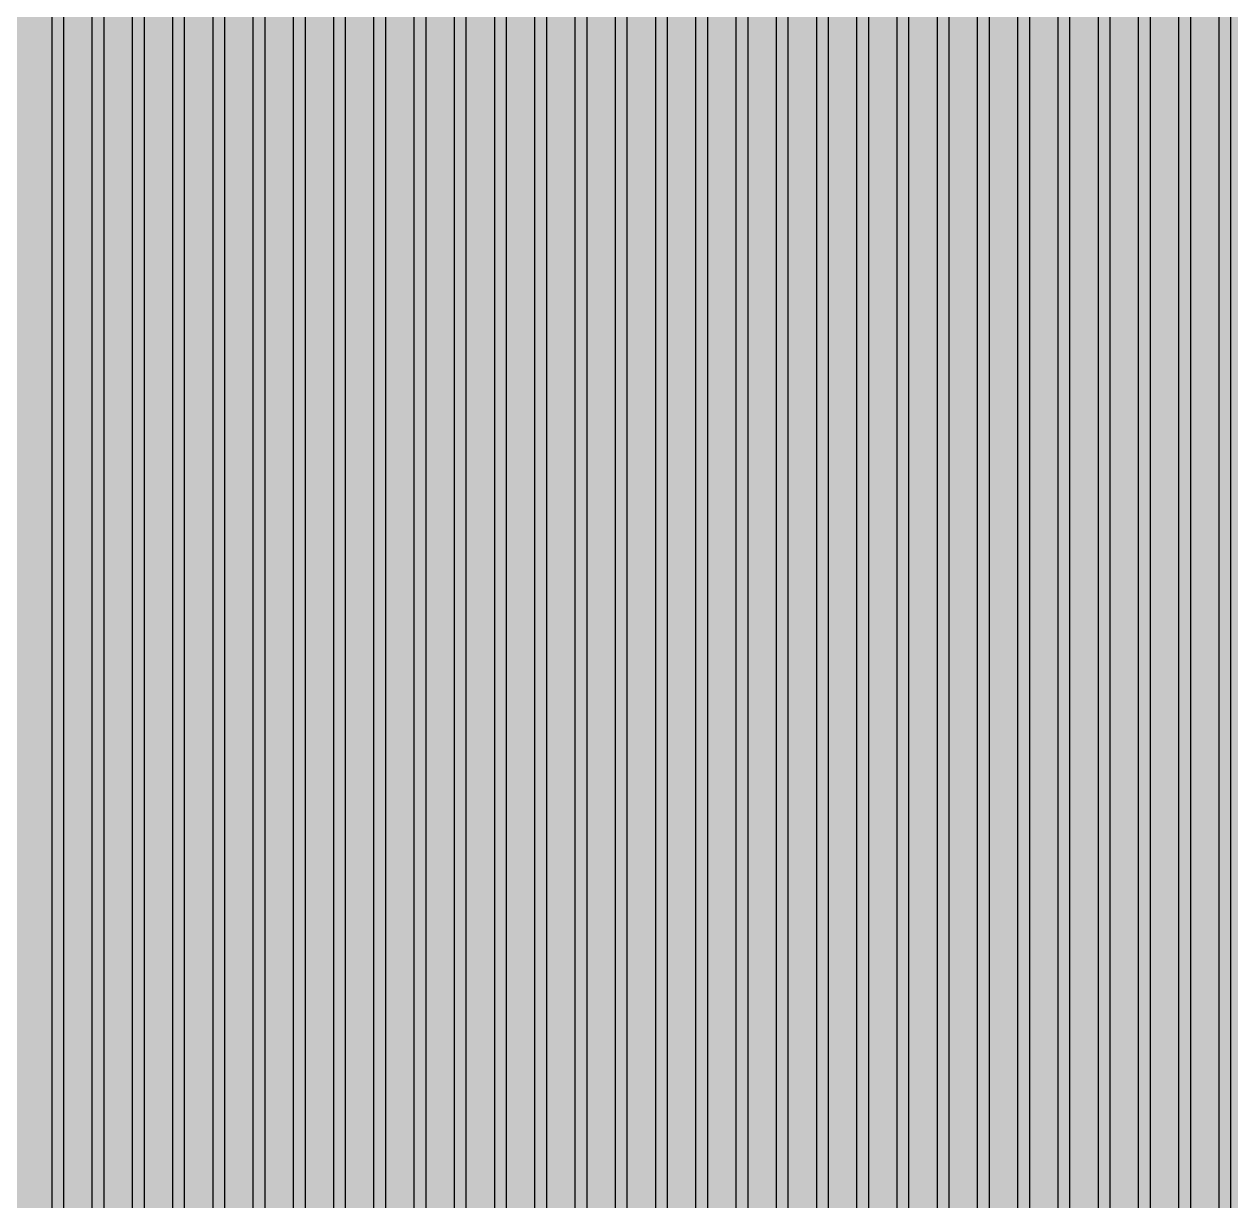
# Model space of a CAD drawing. Header units: metres. Extents: x -7231 to 10969, y -37556 to 1873.
# Drawn here: x 3693.6 to 3903.5, y -16956 to -16751.3 of the extents above; entities that cross this region are included whole.
import ezdxf

# ---------------------------------------------------------------- set-up
doc = ezdxf.new("R2010")
doc.units = ezdxf.units.M
for name, color, linetype in [('Metal1', 4, 'CONTINUOUS'), ('Metal2', 3, 'CONTINUOUS'), ('Polyimide', 7, 'CONTINUOUS')]:
    doc.layers.add(name, color=color, linetype=linetype)

msp = doc.modelspace()

# ---------------------------------------------------------------- hatches: boundary and pattern name
at = {"layer": 'Polyimide'}
msp.add_hatch(color=7, dxfattribs=at).paths.add_polyline_path([(4065.69, -468), (4066.67, -501.99), (4068.51, -535.99), (4071.41, -569.99), (4075.54, -603.99), (4081.04, -637.99), (4088.01, -671.99), (4096.52, -705.98), (4106.62, -739.98), (4118.33, -773.98), (4131.63, -807.98), (4146.49, -841.98), (4162.87, -875.98), (4180.68, -909.97), (4199.83, -943.97), (4220.22, -977.97), (4241.73, -1011.97), (4264.21, -1045.97), (4287.52, -1079.96), (4311.51, -1113.96), (4336.01, -1147.96), (4360.86, -1181.96), (4385.88, -1215.96), (4410.89, -1249.96), (4435.74, -1283.95), (4460.24, -1317.95), (4484.23, -1351.95), (4507.54, -1385.95), (4530.02, -1419.95), (4551.53, -1453.94), (4571.92, -1487.94), (4591.07, -1521.94), (4608.88, -1555.94), (4625.26, -1589.94), (4640.12, -1623.94), (4653.42, -1657.93), (4665.13, -1691.93), (4675.23, -1725.93), (4683.74, -1759.93), (4690.71, -1793.93), (4696.21, -1827.93), (4700.34, -1861.92), (4703.24, -1895.92), (4705.08, -1929.92), (4706.06, -1963.92), (4706.44, -1997.92), (4706.5, -2031.91), (4706.5, -4793.02), (4709.95, -4838.39), (4720.22, -4882.71), (4737.08, -4924.98), (4760.13, -4964.2), (4788.85, -4999.49), (4822.58, -5030.03), (4860.53, -5055.12), (4901.85, -5074.18), (4901.85, -5074.18), (4970.68, -5105.23), (5034.7, -5145.26), (5092.76, -5193.54), (5143.8, -5249.19), (5186.89, -5311.2), (5221.24, -5378.44), (5246.23, -5449.69), (5261.41, -5523.66), (5266.5, -5599), (5261.41, -5674.34), (5246.23, -5748.31), (5221.24, -5819.56), (5186.89, -5886.8), (5143.8, -5948.81), (5092.76, -6004.46), (5034.7, -6052.74), (4970.68, -6092.77), (4901.85, -6123.82), (4860.53, -6142.88), (4822.58, -6167.97), (4788.85, -6198.51), (4760.13, -6233.8), (4737.08, -6273.02), (4720.22, -6315.29), (4709.95, -6359.61), (4706.5, -6404.98), (4706.5, -9221.52), (4709.95, -9266.88), (4720.22, -9311.21), (4737.08, -9353.47), (4760.13, -9392.7), (4788.85, -9427.98), (4822.58, -9458.52), (4860.53, -9483.61), (4901.85, -9502.67), (4970.68, -9533.72), (5034.7, -9573.75), (5092.76, -9622.03), (5143.8, -9677.68), (5186.89, -9739.69), (5221.24, -9806.94), (5246.23, -9878.19), (5261.41, -9952.16), (5266.5, -10027.49), (5261.41, -10102.83), (5246.23, -10176.8), (5221.24, -10248.05), (5186.89, -10315.3), (5143.8, -10377.31), (5092.76, -10432.96), (5034.7, -10481.24), (4970.68, -10521.27), (4901.85, -10552.32), (4860.53, -10571.38), (4822.58, -10596.46), (4788.85, -10627), (4760.13, -10662.29), (4737.08, -10701.52), (4720.22, -10743.78), (4709.95, -10788.1), (4706.5, -10833.47), (4706.5, -13650.01), (4709.95, -13695.38), (4720.22, -13739.7), (4737.08, -13781.96), (4760.13, -13821.19), (4788.85, -13856.48), (4822.58, -13887.02), (4860.53, -13912.11), (4901.85, -13931.17), (4970.68, -13962.22), (5034.7, -14002.25), (5092.76, -14050.53), (5143.8, -14106.18), (5186.89, -14168.19), (5221.24, -14235.43), (5246.23, -14306.68), (5261.41, -14380.65), (5266.5, -14455.99), (5261.41, -14531.33), (5246.23, -14605.29), (5221.24, -14676.55), (5186.89, -14743.79), (5143.8, -14805.8), (5092.76, -14861.45), (5034.7, -14909.73), (4970.68, -14949.76), (4901.85, -14980.81), (4860.53, -14999.87), (4822.58, -15024.96), (4788.85, -15055.5), (4760.13, -15090.79), (4737.08, -15130.01), (4720.22, -15172.27), (4709.95, -15216.6), (4706.5, -15261.97), (4706.5, -15455.99), (4720.95, -15750.04), (4764.14, -16041.26), (4835.68, -16326.84), (4934.86, -16604.04), (5060.74, -16870.18), (5212.09, -17122.7), (5387.47, -17359.17), (5585.18, -17577.31), (5803.32, -17775.02), (6039.79, -17950.4), (6292.31, -18101.75), (6558.45, -18227.63), (6835.65, -18326.81), (7121.23, -18398.34), (7412.45, -18441.54), (7706.5, -18455.99), (9969.01, -18455.99), (10047.42, -18459.84), (10125.08, -18471.36), (10201.23, -18490.44), (10275.15, -18516.89), (10346.12, -18550.45), (10413.46, -18590.81), (10476.52, -18637.58), (10534.69, -18690.3), (10587.41, -18748.47), (10634.18, -18811.53), (10674.54, -18878.87), (10708.11, -18949.84), (10734.56, -19023.76), (10753.63, -19099.92), (10765.15, -19177.58), (10769.01, -19255.99), (10769.01, -20895.8), (10730.24, -20951.41), (10694.6, -21009.08), (10662.21, -21068.63), (10633.17, -21129.89), (10607.55, -21192.66), (10585.45, -21256.74), (10566.93, -21321.96), (10552.05, -21388.09), (10540.84, -21454.95), (10533.35, -21522.33), (10529.6, -21590.02), (10529.6, -21657.81), (10533.35, -21725.5), (10540.84, -21792.87), (10552.05, -21859.73), (10566.93, -21925.87), (10585.45, -21991.08), (10607.55, -22055.17), (10633.17, -22117.94), (10662.21, -22179.19), (10694.6, -22238.74), (10730.24, -22296.41), (10769.01, -22352.03), (10769.01, -32454.24), (10728.74, -32510.49), (10691.72, -32568.92), (10658.05, -32629.35), (10627.85, -32691.58), (10601.2, -32755.42), (10578.21, -32820.67), (10558.93, -32887.1), (10543.44, -32954.52), (10531.77, -33022.71), (10523.97, -33091.44), (10520.07, -33160.51), (10520.07, -33229.69), (10523.97, -33298.75), (10531.77, -33367.49), (10543.44, -33435.67), (10558.93, -33503.09), (10578.21, -33569.53), (10601.2, -33634.77), (10627.85, -33698.61), (10658.05, -33760.85), (10691.72, -33821.28), (10728.74, -33879.71), (10769.01, -33935.96), (10769.01, -36556), (10765.15, -36634.41), (10753.63, -36712.07), (10734.56, -36788.23), (10708.11, -36862.15), (10674.54, -36933.12), (10634.18, -37000.46), (10587.41, -37063.51), (10534.69, -37121.69), (10476.52, -37174.41), (10413.46, -37221.18), (10346.12, -37261.54), (10275.15, -37295.1), (10201.23, -37321.55), (10125.08, -37340.63), (10047.42, -37352.15), (9969.01, -37356), (-6231.01, -37356), (-6309.42, -37352.15), (-6387.08, -37340.63), (-6463.23, -37321.55), (-6537.15, -37295.1), (-6608.12, -37261.54), (-6675.46, -37221.18), (-6738.52, -37174.41), (-6796.69, -37121.69), (-6849.41, -37063.51), (-6896.18, -37000.46), (-6936.54, -36933.12), (-6970.11, -36862.15), (-6996.56, -36788.23), (-7015.63, -36712.07), (-7027.15, -36634.41), (-7031.01, -36556), (-7031.01, -33936), (-6990.74, -33879.75), (-6953.7, -33821.31), (-6920.03, -33760.88), (-6889.82, -33698.64), (-6863.18, -33634.8), (-6840.18, -33569.55), (-6820.9, -33503.11), (-6805.4, -33435.69), (-6793.74, -33367.49), (-6785.94, -33298.75), (-6782.03, -33229.68), (-6782.03, -33160.5), (-6785.94, -33091.43), (-6793.74, -33022.69), (-6805.4, -32954.5), (-6820.9, -32887.07), (-6840.18, -32820.63), (-6863.18, -32755.39), (-6889.82, -32691.54), (-6920.03, -32629.3), (-6953.7, -32568.87), (-6990.74, -32510.43), (-7031.01, -32454.18), (-7031.01, -22364.83), (-6990.74, -22308.58), (-6953.7, -22250.14), (-6920.03, -22189.71), (-6889.82, -22127.47), (-6863.18, -22063.62), (-6840.18, -21998.38), (-6820.9, -21931.94), (-6805.4, -21864.51), (-6793.74, -21796.32), (-6785.94, -21727.58), (-6782.03, -21658.51), (-6782.03, -21589.33), (-6785.94, -21520.26), (-6793.74, -21451.52), (-6805.4, -21383.32), (-6820.9, -21315.9), (-6840.18, -21249.46), (-6863.18, -21184.21), (-6889.82, -21120.37), (-6920.03, -21058.13), (-6953.7, -20997.7), (-6990.74, -20939.26), (-7031.01, -20883.01), (-7031.01, -19255.99), (-7027.15, -19177.58), (-7015.63, -19099.92), (-6996.56, -19023.76), (-6970.11, -18949.84), (-6936.54, -18878.87), (-6896.18, -18811.53), (-6849.41, -18748.47), (-6796.69, -18690.3), (-6738.52, -18637.58), (-6675.46, -18590.81), (-6608.12, -18550.45), (-6537.15, -18516.89), (-6463.23, -18490.44), (-6387.08, -18471.36), (-6309.42, -18459.84), (-6231.01, -18455.99), (-3968.5, -18455.99), (-3674.45, -18441.54), (-3383.23, -18398.34), (-3097.65, -18326.81), (-2820.45, -18227.63), (-2554.31, -18101.75), (-2301.79, -17950.4), (-2065.32, -17775.02), (-1847.18, -17577.31), (-1649.47, -17359.17), (-1474.09, -17122.7), (-1322.74, -16870.18), (-1196.86, -16604.04), (-1097.68, -16326.84), (-1026.14, -16041.26), (-982.95, -15750.04), (-968.5, -15455.99), (-968.5, -15261.97), (-971.95, -15216.6), (-982.22, -15172.27), (-999.08, -15130.01), (-1022.13, -15090.79), (-1050.85, -15055.5), (-1084.58, -15024.96), (-1122.53, -14999.87), (-1163.85, -14980.81), (-1232.68, -14949.76), (-1296.7, -14909.73), (-1354.76, -14861.45), (-1405.8, -14805.8), (-1448.89, -14743.79), (-1483.24, -14676.55), (-1508.23, -14605.29), (-1523.41, -14531.33), (-1528.5, -14455.99), (-1523.41, -14380.65), (-1508.23, -14306.68), (-1483.24, -14235.43), (-1448.89, -14168.19), (-1405.8, -14106.18), (-1354.76, -14050.53), (-1296.7, -14002.25), (-1232.68, -13962.22), (-1163.85, -13931.17), (-1122.53, -13912.11), (-1084.58, -13887.02), (-1050.85, -13856.48), (-1022.13, -13821.19), (-999.08, -13781.96), (-982.22, -13739.7), (-971.95, -13695.38), (-968.5, -13650.01), (-968.5, -12309.64), (-971.95, -12264.27), (-982.22, -12219.94), (-999.08, -12177.68), (-1022.13, -12138.46), (-1050.85, -12103.17), (-1084.58, -12072.63), (-1122.53, -12047.54), (-1163.85, -12028.48), (-1232.68, -11997.43), (-1296.7, -11957.4), (-1354.76, -11909.12), (-1405.8, -11853.47), (-1448.89, -11791.46), (-1483.24, -11724.22), (-1508.23, -11652.96), (-1523.41, -11579), (-1528.5, -11503.66), (-1523.41, -11428.32), (-1508.23, -11354.35), (-1483.24, -11283.1), (-1448.89, -11215.86), (-1405.8, -11153.85), (-1354.76, -11098.2), (-1296.7, -11049.92), (-1232.68, -11009.89), (-1163.85, -10978.84), (-1122.53, -10959.78), (-1084.58, -10934.69), (-1050.85, -10904.15), (-1022.13, -10868.86), (-999.08, -10829.63), (-982.22, -10787.37), (-971.95, -10743.05), (-968.5, -10697.68), (-968.5, -9357.31), (-971.95, -9311.94), (-982.22, -9267.62), (-999.08, -9225.35), (-1022.13, -9186.13), (-1050.85, -9150.84), (-1084.58, -9120.3), (-1122.53, -9095.21), (-1163.85, -9076.15), (-1163.85, -9076.15), (-1232.68, -9045.1), (-1296.7, -9005.07), (-1354.76, -8956.79), (-1405.8, -8901.14), (-1448.89, -8839.13), (-1483.24, -8771.89), (-1508.23, -8700.64), (-1523.41, -8626.67), (-1528.5, -8551.33), (-1523.41, -8475.99), (-1508.23, -8402.02), (-1483.24, -8330.77), (-1448.89, -8263.53), (-1405.8, -8201.52), (-1354.76, -8145.87), (-1296.7, -8097.59), (-1232.68, -8057.56), (-1163.85, -8026.51), (-1163.85, -8026.51), (-1122.53, -8007.45), (-1084.58, -7982.36), (-1050.85, -7951.82), (-1022.13, -7916.53), (-999.08, -7877.31), (-982.22, -7835.04), (-971.95, -7790.72), (-968.5, -7745.35), (-968.5, -6404.98), (-971.95, -6359.61), (-982.22, -6315.29), (-999.08, -6273.02), (-1022.13, -6233.8), (-1050.85, -6198.51), (-1084.58, -6167.97), (-1122.53, -6142.88), (-1163.85, -6123.82), (-1163.85, -6123.82), (-1232.68, -6092.77), (-1296.7, -6052.74), (-1354.76, -6004.46), (-1405.8, -5948.81), (-1448.89, -5886.8), (-1483.24, -5819.56), (-1508.23, -5748.31), (-1523.41, -5674.34), (-1528.5, -5599), (-1523.41, -5523.66), (-1508.23, -5449.69), (-1483.24, -5378.44), (-1448.89, -5311.2), (-1405.8, -5249.19), (-1354.76, -5193.54), (-1296.7, -5145.26), (-1232.68, -5105.23), (-1163.85, -5074.18), (-1163.85, -5074.18), (-1122.53, -5055.12), (-1084.58, -5030.03), (-1050.85, -4999.49), (-1022.13, -4964.2), (-999.08, -4924.98), (-982.22, -4882.71), (-971.95, -4838.39), (-968.5, -4793.02), (-968.5, -2031.91), (-968.44, -1997.92), (-968.06, -1963.92), (-967.05, -1929.92), (-965.18, -1895.92), (-962.22, -1861.92), (-958.01, -1827.93), (-952.41, -1793.93), (-945.31, -1759.93), (-936.64, -1725.93), (-926.35, -1691.93), (-914.43, -1657.93), (-900.88, -1623.94), (-885.74, -1589.94), (-869.05, -1555.94), (-850.91, -1521.94), (-831.4, -1487.94), (-810.63, -1453.94), (-788.72, -1419.95), (-765.82, -1385.95), (-742.07, -1351.95), (-717.63, -1317.95), (-692.67, -1283.95), (-667.36, -1249.96), (-641.88, -1215.96), (-616.39, -1181.96), (-591.08, -1147.96), (-566.12, -1113.96), (-541.68, -1079.96), (-517.93, -1045.97), (-495.03, -1011.97), (-473.12, -977.97), (-452.35, -943.97), (-432.84, -909.97), (-414.7, -875.98), (-398.01, -841.98), (-382.87, -807.98), (-369.32, -773.98), (-357.4, -739.98), (-347.11, -705.98), (-338.44, -671.99), (-331.34, -637.99), (-325.74, -603.99), (-321.53, -569.99), (-318.57, -535.99), (-316.7, -501.99), (-315.69, -468), (-315.31, -434), (-315.25, -400), (-315.25, 401), (-315.25, 451), (-315.25, 1644), (-270.25, 1644), (-270.03, 1637.13), (-269.35, 1630.29), (-268.23, 1623.52), (-266.67, 1616.82), (-264.68, 1610.25), (-262.26, 1603.82), (-259.42, 1597.56), (-256.18, 1591.5), (-252.55, 1585.67), (-248.55, 1580.08), (-244.19, 1574.77), (-239.5, 1569.75), (-234.48, 1565.06), (-229.17, 1560.7), (-223.58, 1556.7), (-217.75, 1553.07), (-211.69, 1549.83), (-205.43, 1546.99), (-199, 1544.57), (-192.43, 1542.58), (-185.73, 1541.02), (-178.96, 1539.9), (-172.12, 1539.22), (-165.25, 1539), (-158.38, 1539.22), (-151.54, 1539.9), (-144.77, 1541.02), (-138.07, 1542.58), (-131.5, 1544.57), (-125.07, 1546.99), (-118.81, 1549.83), (-112.75, 1553.07), (-106.92, 1556.7), (-101.33, 1560.7), (-96.02, 1565.06), (-91, 1569.75), (-86.31, 1574.77), (-81.95, 1580.08), (-77.95, 1585.67), (-74.32, 1591.5), (-71.08, 1597.56), (-68.24, 1603.82), (-65.82, 1610.25), (-63.83, 1616.82), (-62.27, 1623.52), (-61.15, 1630.29), (-60.47, 1637.13), (-60.25, 1644), (1853, 1644), (1853, 1573), (3815.25, 1573), (3815.46, 1579.54), (3816.11, 1586.05), (3817.17, 1592.51), (3818.66, 1598.88), (3820.56, 1605.14), (3822.86, 1611.27), (3825.56, 1617.23), (3828.65, 1623), (3832.1, 1628.56), (3835.91, 1633.88), (3840.07, 1638.93), (3844.54, 1643.71), (3849.32, 1648.18), (3854.37, 1652.34), (3859.69, 1656.15), (3865.25, 1659.6), (3871.02, 1662.69), (3876.98, 1665.39), (3883.11, 1667.69), (3889.37, 1669.59), (3895.74, 1671.08), (3902.2, 1672.14), (3908.71, 1672.79), (3915.25, 1673), (3921.79, 1672.79), (3928.3, 1672.14), (3934.76, 1671.08), (3941.13, 1669.59), (3947.39, 1667.69), (3953.52, 1665.39), (3959.48, 1662.69), (3965.25, 1659.6), (3970.81, 1656.15), (3976.13, 1652.34), (3981.18, 1648.18), (3985.96, 1643.71), (3990.43, 1638.93), (3994.59, 1633.88), (3998.4, 1628.56), (4001.85, 1623), (4004.94, 1617.23), (4007.64, 1611.27), (4009.94, 1605.14), (4011.84, 1598.88), (4013.33, 1592.51), (4014.39, 1586.05), (4015.04, 1579.54), (4015.25, 1573), (4065.25, 1573), (4065.25, 451), (4065.25, 401), (4065.25, -400), (4065.31, -434), (4065.69, -468)])

# ---------------------------------------------------------------- linework, layer by layer
at = {"layer": 'Metal1'}
for points in [[(3588.89, -17788.82), (3605.58, -17766.32), (3622.27, -17743.82), (3638.95, -17721.32), (3655.64, -17698.82), (3672.32, -17676.32), (3689.01, -17653.82), (3698.93, -17640.45), (3705.5, -17620.55), (3705.5, -16631.91), (3707.5, -16631.91), (3707.5, -17620.87), (3700.72, -17641.38), (3690.62, -17655.01), (3673.93, -17677.51), (3657.25, -17700.01), (3640.56, -17722.51), (3623.87, -17745.01), (3607.19, -17767.51), (3590.5, -17790.02)], [(3602.01, -17788.82), (3618.82, -17766.32), (3635.63, -17743.82), (3652.45, -17721.32), (3669.26, -17698.82), (3686.07, -17676.32), (3702.89, -17653.82), (3712.88, -17640.45), (3719.5, -17620.52), (3719.5, -16631.91), (3721.5, -16631.91), (3721.5, -17620.84), (3714.67, -17641.38), (3704.49, -17655.01), (3687.67, -17677.51), (3670.86, -17700.02), (3654.05, -17722.52), (3637.24, -17745.02), (3620.42, -17767.52), (3603.61, -17790.02)], [(3615.12, -17788.82), (3632.06, -17766.32), (3649, -17743.82), (3665.94, -17721.32), (3682.88, -17698.82), (3699.82, -17676.31), (3716.76, -17653.81), (3726.83, -17640.44), (3733.5, -17620.49), (3733.5, -16631.91), (3735.5, -16631.91), (3735.5, -17620.81), (3728.62, -17641.39), (3718.36, -17655.02), (3701.42, -17677.52), (3684.48, -17700.02), (3667.54, -17722.52), (3650.6, -17745.02), (3633.66, -17767.52), (3616.72, -17790.02)], [(3628.23, -17788.82), (3645.3, -17766.31), (3662.37, -17743.81), (3679.43, -17721.31), (3696.5, -17698.81), (3713.57, -17676.31), (3730.64, -17653.81), (3740.78, -17640.44), (3747.5, -17620.45), (3747.5, -16631.91), (3749.5, -16631.91), (3749.5, -17620.78), (3742.57, -17641.39), (3732.23, -17655.02), (3715.16, -17677.52), (3698.09, -17700.02), (3681.03, -17722.52), (3663.96, -17745.02), (3646.89, -17767.52), (3629.82, -17790.02)], [(3641.34, -17788.81), (3658.54, -17766.31), (3675.73, -17743.81), (3692.93, -17721.31), (3710.12, -17698.81), (3727.32, -17676.31), (3744.51, -17653.81), (3754.73, -17640.44), (3761.5, -17620.42), (3761.5, -16631.91), (3763.5, -16631.91), (3763.5, -17620.75), (3756.52, -17641.39), (3746.1, -17655.02), (3728.91, -17677.52), (3711.71, -17700.02), (3694.52, -17722.52), (3677.32, -17745.03), (3660.13, -17767.53), (3642.93, -17790.03)], [(3654.46, -17788.81), (3671.78, -17766.31), (3689.1, -17743.81), (3706.42, -17721.31), (3723.74, -17698.81), (3741.06, -17676.31), (3758.39, -17653.81), (3768.68, -17640.44), (3775.5, -17620.39), (3775.5, -16631.91), (3777.5, -16631.91), (3777.5, -17620.72), (3770.46, -17641.39), (3759.97, -17655.03), (3742.65, -17677.53), (3725.33, -17700.03), (3708.01, -17722.53), (3690.68, -17745.03), (3673.36, -17767.53), (3656.04, -17790.03)], [(3667.57, -17788.81), (3685.02, -17766.31), (3702.47, -17743.81), (3719.91, -17721.3), (3737.36, -17698.8), (3754.81, -17676.3), (3772.26, -17653.8), (3782.63, -17640.43), (3789.5, -17620.36), (3789.5, -16631.91), (3791.5, -16631.91), (3791.5, -17620.69), (3784.41, -17641.4), (3773.84, -17655.03), (3756.39, -17677.53), (3738.94, -17700.03), (3721.49, -17722.53), (3704.05, -17745.03), (3686.6, -17767.53), (3669.15, -17790.03)], [(3680.68, -17788.8), (3698.26, -17766.3), (3715.83, -17743.8), (3733.41, -17721.3), (3750.98, -17698.8), (3768.56, -17676.3), (3786.14, -17653.8), (3796.58, -17640.43), (3803.5, -17620.33), (3803.5, -16631.91), (3805.5, -16631.91), (3805.5, -17620.66), (3798.36, -17641.4), (3787.71, -17655.03), (3770.14, -17677.53), (3752.56, -17700.03), (3734.98, -17722.53), (3717.41, -17745.03), (3699.83, -17767.53), (3682.26, -17790.04)], [(3693.79, -17788.8), (3711.5, -17766.3), (3729.2, -17743.8), (3746.9, -17721.3), (3764.6, -17698.8), (3782.31, -17676.3), (3800.01, -17653.8), (3810.53, -17640.43), (3817.5, -17620.29), (3817.5, -16631.91), (3819.5, -16631.91), (3819.5, -17620.63), (3812.31, -17641.4), (3801.58, -17655.03), (3783.88, -17677.53), (3766.18, -17700.04), (3748.47, -17722.54), (3730.77, -17745.04), (3713.07, -17767.54), (3695.36, -17790.04)], [(3706.9, -17788.8), (3724.73, -17766.3), (3742.57, -17743.8), (3760.4, -17721.3), (3778.23, -17698.8), (3796.06, -17676.29), (3813.89, -17653.79), (3824.48, -17640.43), (3831.5, -17620.26), (3831.5, -16631.91), (3833.5, -16631.91), (3833.5, -17620.6), (3826.26, -17641.4), (3815.45, -17655.04), (3797.62, -17677.54), (3779.79, -17700.04), (3761.96, -17722.54), (3744.13, -17745.04), (3726.3, -17767.54), (3708.47, -17790.04)], [(3720.02, -17788.8), (3737.97, -17766.29), (3755.93, -17743.79), (3773.89, -17721.29), (3791.85, -17698.79), (3809.8, -17676.29), (3827.76, -17653.79), (3838.43, -17640.42), (3845.5, -17620.23), (3845.5, -16631.91), (3847.5, -16631.91), (3847.5, -17620.57), (3840.2, -17641.41), (3829.32, -17655.04), (3811.37, -17677.54), (3793.41, -17700.04), (3775.45, -17722.54), (3757.49, -17745.04), (3739.54, -17767.54), (3721.58, -17790.04)], [(3733.13, -17788.79), (3751.21, -17766.29), (3769.3, -17743.79), (3787.38, -17721.29), (3805.47, -17698.79), (3823.55, -17676.29), (3841.64, -17653.79), (3852.38, -17640.42), (3859.5, -17620.2), (3859.5, -16631.91), (3861.5, -16631.91), (3861.5, -17620.54), (3854.15, -17641.41), (3843.19, -17655.04), (3825.11, -17677.54), (3807.03, -17700.04), (3788.94, -17722.54), (3770.86, -17745.04), (3752.77, -17767.55), (3734.69, -17790.05)], [(3746.24, -17788.79), (3764.45, -17766.29), (3782.66, -17743.79), (3800.88, -17721.29), (3819.09, -17698.79), (3837.3, -17676.29), (3855.51, -17653.79), (3866.33, -17640.42), (3873.5, -17620.16), (3873.5, -16631.91), (3875.5, -16631.91), (3875.5, -17620.51), (3868.1, -17641.41), (3857.07, -17655.04), (3838.85, -17677.55), (3820.64, -17700.05), (3802.43, -17722.55), (3784.22, -17745.05), (3766.01, -17767.55), (3747.8, -17790.05)], [(3759.35, -17788.79), (3777.69, -17766.29), (3796.03, -17743.79), (3814.37, -17721.29), (3832.71, -17698.78), (3851.05, -17676.28), (3869.39, -17653.78), (3880.28, -17640.42), (3887.5, -17620.13), (3887.5, -16631.91), (3889.5, -16631.91), (3889.5, -17620.48), (3882.05, -17641.41), (3870.94, -17655.05), (3852.6, -17677.55), (3834.26, -17700.05), (3815.92, -17722.55), (3797.58, -17745.05), (3779.24, -17767.55), (3760.9, -17790.05)], [(3772.47, -17788.79), (3790.93, -17766.28), (3809.4, -17743.78), (3827.86, -17721.28), (3846.33, -17698.78), (3864.8, -17676.28), (3883.26, -17653.78), (3894.23, -17640.41), (3901.5, -17620.1), (3901.5, -16631.91), (3903.5, -16631.91), (3903.5, -17620.45), (3896, -17641.42), (3884.81, -17655.05), (3866.34, -17677.55), (3847.88, -17700.05), (3829.41, -17722.55), (3810.94, -17745.05), (3792.48, -17767.55), (3774.01, -17790.05)]]:
    msp.add_lwpolyline(points, dxfattribs=at)
at = {"layer": 'Metal2'}
for points in [[(3582.34, -17788.83), (3598.96, -17766.32), (3615.58, -17743.82), (3632.21, -17721.32), (3648.83, -17698.82), (3665.45, -17676.32), (3682.07, -17653.82), (3691.95, -17640.45), (3698.5, -17620.56), (3698.5, -16631.91), (3700.5, -16631.91), (3700.5, -17620.89), (3693.75, -17641.38), (3683.68, -17655.01), (3667.06, -17677.51), (3650.44, -17700.01), (3633.81, -17722.51), (3617.19, -17745.01), (3600.57, -17767.51), (3583.95, -17790.01)], [(3595.45, -17788.82), (3612.2, -17766.32), (3628.95, -17743.82), (3645.7, -17721.32), (3662.45, -17698.82), (3679.2, -17676.32), (3695.95, -17653.82), (3705.9, -17640.45), (3712.5, -17620.53), (3712.5, -16631.91), (3714.5, -16631.91), (3714.5, -17620.86), (3707.7, -17641.38), (3697.55, -17655.01), (3680.8, -17677.51), (3664.05, -17700.01), (3647.3, -17722.51), (3630.55, -17745.02), (3613.8, -17767.52), (3597.05, -17790.02)], [(3608.56, -17788.82), (3625.44, -17766.32), (3642.32, -17743.82), (3659.19, -17721.32), (3676.07, -17698.82), (3692.95, -17676.32), (3709.82, -17653.82), (3719.85, -17640.44), (3726.5, -17620.5), (3726.5, -16631.91), (3728.5, -16631.91), (3728.5, -17620.83), (3721.65, -17641.39), (3711.42, -17655.02), (3694.55, -17677.52), (3677.67, -17700.02), (3660.79, -17722.52), (3643.92, -17745.02), (3627.04, -17767.52), (3610.16, -17790.02)], [(3621.68, -17788.82), (3638.68, -17766.32), (3655.68, -17743.82), (3672.69, -17721.31), (3689.69, -17698.81), (3706.69, -17676.31), (3723.7, -17653.81), (3733.8, -17640.44), (3740.5, -17620.47), (3740.5, -16631.91), (3742.5, -16631.91), (3742.5, -17620.8), (3735.59, -17641.39), (3725.29, -17655.02), (3708.29, -17677.52), (3691.29, -17700.02), (3674.28, -17722.52), (3657.28, -17745.02), (3640.27, -17767.52), (3623.27, -17790.02)], [(3634.79, -17788.81), (3651.92, -17766.31), (3669.05, -17743.81), (3686.18, -17721.31), (3703.31, -17698.81), (3720.44, -17676.31), (3737.57, -17653.81), (3747.75, -17640.44), (3754.5, -17620.44), (3754.5, -16631.91), (3756.5, -16631.91), (3756.5, -17620.77), (3749.54, -17641.39), (3739.16, -17655.02), (3722.03, -17677.52), (3704.9, -17700.02), (3687.77, -17722.52), (3670.64, -17745.02), (3653.51, -17767.52), (3636.38, -17790.03)], [(3647.9, -17788.81), (3665.16, -17766.31), (3682.42, -17743.81), (3699.67, -17721.31), (3716.93, -17698.81), (3734.19, -17676.31), (3751.45, -17653.81), (3761.7, -17640.44), (3768.5, -17620.41), (3768.5, -16631.91), (3770.5, -16631.91), (3770.5, -17620.74), (3763.49, -17641.39), (3753.04, -17655.02), (3735.78, -17677.52), (3718.52, -17700.03), (3701.26, -17722.53), (3684, -17745.03), (3666.74, -17767.53), (3649.49, -17790.03)], [(3661.01, -17788.81), (3678.4, -17766.31), (3695.78, -17743.81), (3713.17, -17721.31), (3730.55, -17698.81), (3747.94, -17676.3), (3765.32, -17653.8), (3775.65, -17640.43), (3782.5, -17620.37), (3782.5, -16631.91), (3784.5, -16631.91), (3784.5, -17620.71), (3777.44, -17641.4), (3766.91, -17655.03), (3749.52, -17677.53), (3732.14, -17700.03), (3714.75, -17722.53), (3697.36, -17745.03), (3679.98, -17767.53), (3662.59, -17790.03)], [(3674.12, -17788.81), (3691.64, -17766.3), (3709.15, -17743.8), (3726.66, -17721.3), (3744.17, -17698.8), (3761.69, -17676.3), (3779.2, -17653.8), (3789.6, -17640.43), (3796.5, -17620.34), (3796.5, -16631.91), (3798.5, -16631.91), (3798.5, -17620.68), (3791.39, -17641.4), (3780.78, -17655.03), (3763.26, -17677.53), (3745.75, -17700.03), (3728.24, -17722.53), (3710.73, -17745.03), (3693.21, -17767.53), (3675.7, -17790.03)], [(3687.24, -17788.8), (3704.88, -17766.3), (3722.52, -17743.8), (3740.15, -17721.3), (3757.79, -17698.8), (3775.43, -17676.3), (3793.07, -17653.8), (3803.55, -17640.43), (3810.5, -17620.31), (3810.5, -16631.91), (3812.5, -16631.91), (3812.5, -17620.65), (3805.33, -17641.4), (3794.65, -17655.03), (3777.01, -17677.53), (3759.37, -17700.03), (3741.73, -17722.53), (3724.09, -17745.04), (3706.45, -17767.54), (3688.81, -17790.04)], [(3700.35, -17788.8), (3718.12, -17766.3), (3735.88, -17743.8), (3753.65, -17721.3), (3771.42, -17698.8), (3789.18, -17676.3), (3806.95, -17653.8), (3817.5, -17640.43), (3824.5, -17620.28), (3824.5, -16631.91), (3826.5, -16631.91), (3826.5, -17620.62), (3819.28, -17641.4), (3808.52, -17655.04), (3790.75, -17677.54), (3772.98, -17700.04), (3755.22, -17722.54), (3737.45, -17745.04), (3719.68, -17767.54), (3701.92, -17790.04)], [(3713.46, -17788.8), (3731.35, -17766.3), (3749.25, -17743.8), (3767.14, -17721.29), (3785.04, -17698.79), (3802.93, -17676.29), (3820.82, -17653.79), (3831.45, -17640.43), (3838.5, -17620.25), (3838.5, -16631.91), (3840.5, -16631.91), (3840.5, -17620.58), (3833.23, -17641.4), (3822.39, -17655.04), (3804.5, -17677.54), (3786.6, -17700.04), (3768.71, -17722.54), (3750.81, -17745.04), (3732.92, -17767.54), (3715.03, -17790.04)], [(3726.57, -17788.79), (3744.59, -17766.29), (3762.61, -17743.79), (3780.64, -17721.29), (3798.66, -17698.79), (3816.68, -17676.29), (3834.7, -17653.79), (3845.4, -17640.42), (3852.5, -17620.21), (3852.5, -16631.91), (3854.5, -16631.91), (3854.5, -17620.55), (3847.18, -17641.41), (3836.26, -17655.04), (3818.24, -17677.54), (3800.22, -17700.04), (3782.2, -17722.54), (3764.18, -17745.04), (3746.15, -17767.54), (3728.13, -17790.04)], [(3739.69, -17788.79), (3757.83, -17766.29), (3775.98, -17743.79), (3794.13, -17721.29), (3812.28, -17698.79), (3830.43, -17676.29), (3848.57, -17653.79), (3859.35, -17640.42), (3866.5, -17620.18), (3866.5, -16631.91), (3868.5, -16631.91), (3868.5, -17620.52), (3861.13, -17641.41), (3850.13, -17655.04), (3831.98, -17677.54), (3813.83, -17700.04), (3795.69, -17722.55), (3777.54, -17745.05), (3759.39, -17767.55), (3741.24, -17790.05)], [(3752.8, -17788.79), (3771.07, -17766.29), (3789.35, -17743.79), (3807.62, -17721.29), (3825.9, -17698.79), (3844.17, -17676.29), (3862.45, -17653.78), (3873.31, -17640.42), (3880.5, -17620.15), (3880.5, -16631.91), (3882.5, -16631.91), (3882.5, -17620.49), (3875.07, -17641.41), (3864, -17655.05), (3845.73, -17677.55), (3827.45, -17700.05), (3809.18, -17722.55), (3790.9, -17745.05), (3772.63, -17767.55), (3754.35, -17790.05)], [(3765.91, -17788.79), (3784.31, -17766.29), (3802.71, -17743.79), (3821.12, -17721.28), (3839.52, -17698.78), (3857.92, -17676.28), (3876.32, -17653.78), (3887.26, -17640.42), (3894.5, -17620.11), (3894.5, -16631.91), (3896.5, -16631.91), (3896.5, -17620.46), (3889.02, -17641.41), (3877.87, -17655.05), (3859.47, -17677.55), (3841.07, -17700.05), (3822.66, -17722.55), (3804.26, -17745.05), (3785.86, -17767.55), (3767.46, -17790.05)]]:
    msp.add_lwpolyline(points, dxfattribs=at)

doc.saveas('drawing.dxf')
